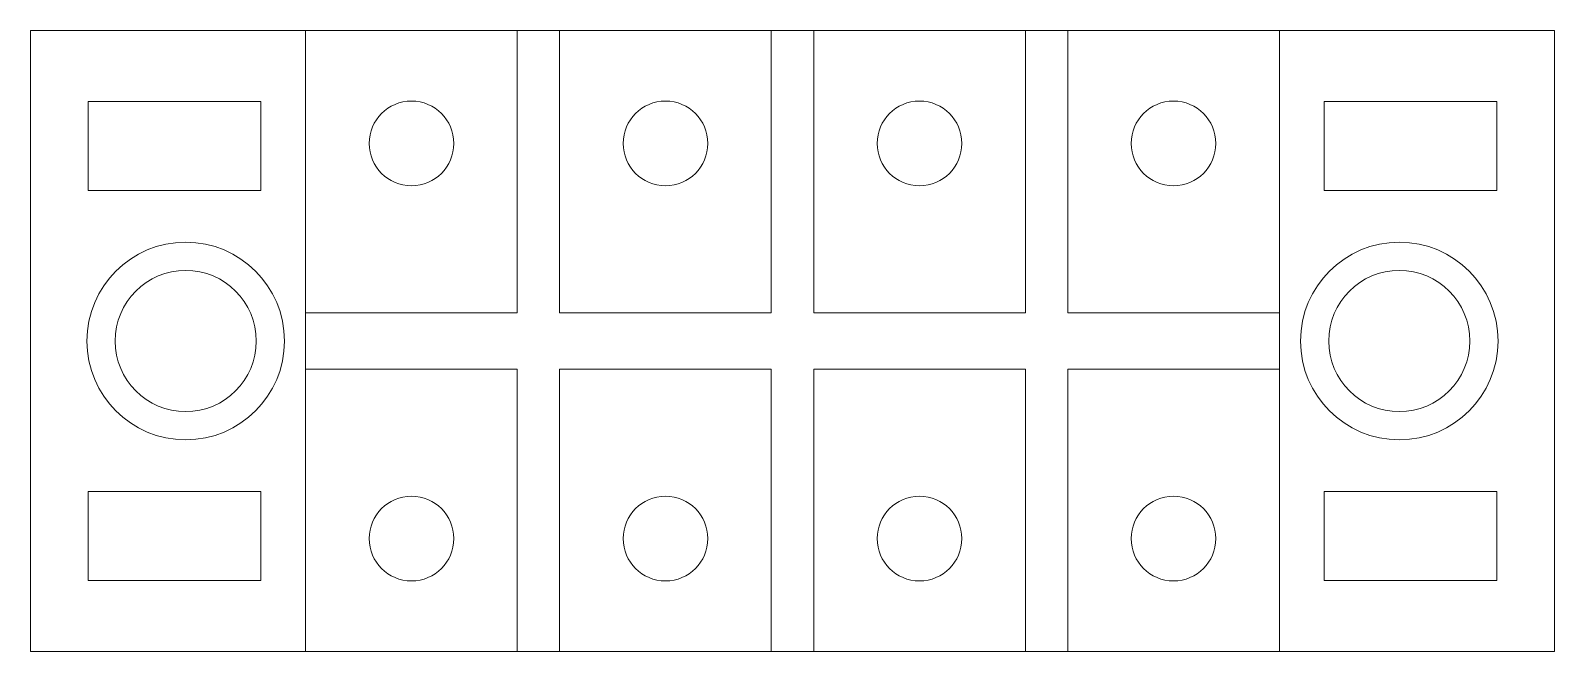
# Model space of a CAD drawing. Header units: millimetres. Extents: x 0 to 54, y 0 to 22.
import ezdxf

# ---------------------------------------------------------------- set-up
doc = ezdxf.new("R2010")
doc.units = ezdxf.units.MM
doc.layers.add('hw_VTP', color=7, linetype='Continuous', lineweight=13)

# ---------------------------------------------------------------- blocks, each defined once
blk = doc.blocks.new('TB-4P-15A')
at = {"layer": 'hw_VTP'}
for p, q in [((4.25, 11), (4.25, -11)), ((38.75, 11), (38.75, -11)), ((4.25, 1), (11.75, 1)), ((4.25, 1), (11.75, 1)), ((13.25, 1), (20.75, 1)), ((13.25, 1), (20.75, 1)), ((22.25, 1), (29.75, 1)), ((22.25, 1), (29.75, 1)), ((31.25, 1), (38.75, 1)), ((31.25, 1), (38.75, 1)), ((4.25, -1), (11.75, -1)), ((4.25, -1), (11.75, -1)), ((4.25, -1), (11.75, -1)), ((13.25, -1), (20.75, -1)), ((13.25, -1), (20.75, -1)), ((13.25, -1), (20.75, -1)), ((22.25, -1), (29.75, -1)), ((22.25, -1), (29.75, -1)), ((22.25, -1), (29.75, -1)), ((31.25, -1), (38.75, -1)), ((31.25, -1), (38.75, -1)), ((31.25, -1), (38.75, -1))]:
    blk.add_line(p, q, dxfattribs=at)
for points in [[(-5.5, -11), (48.5, -11), (48.5, 11), (-5.5, 11)], [(4.25, 1), (11.75, 1), (11.75, 11), (4.25, 11)], [(13.25, 1), (20.75, 1), (20.75, 11), (13.25, 11)], [(22.25, 1), (29.75, 1), (29.75, 11), (22.25, 11)], [(31.25, 1), (38.75, 1), (38.75, 11), (31.25, 11)], [(-3.454, 8.487), (2.666, 8.487), (2.666, 5.331), (-3.454, 5.331)], [(46.454, 8.487), (40.334, 8.487), (40.334, 5.331), (46.454, 5.331)], [(4.25, -1), (11.75, -1), (11.75, -11), (4.25, -11)], [(13.25, -1), (20.75, -1), (20.75, -11), (13.25, -11)], [(22.25, -1), (29.75, -1), (29.75, -11), (22.25, -11)], [(31.25, -1), (38.75, -1), (38.75, -11), (31.25, -11)], [(-3.454, -8.487), (2.666, -8.487), (2.666, -5.331), (-3.454, -5.331)], [(46.454, -8.487), (40.334, -8.487), (40.334, -5.331), (46.454, -5.331)]]:
    blk.add_lwpolyline(points, close=True, dxfattribs=at)
for points in [[(13.25, 1), (13.25, 11), (11.75, 11), (11.75, 1)], [(22.25, 1), (22.25, 11), (20.75, 11), (20.75, 1)], [(31.25, 1), (31.25, 11), (29.75, 11), (29.75, 1)], [(13.25, -1), (13.25, -11), (11.75, -11), (11.75, -1)], [(22.25, -1), (22.25, -11), (20.75, -11), (20.75, -1)], [(31.25, -1), (31.25, -11), (29.75, -11), (29.75, -1)]]:
    blk.add_lwpolyline(points, dxfattribs=at)
at = {"layer": 'hw_VTP', "color": 1}
for centre in [(8, 7), (17, 7), (26, 7), (35, 7), (8, -7), (17, -7), (26, -7), (35, -7)]:
    blk.add_circle(centre, 1.5, dxfattribs=at)
at = {"layer": 'hw_VTP'}
for centre in [(0, 0), (43, 0)]:
    blk.add_circle(centre, 3.5, dxfattribs=at)
at = {"layer": 'hw_VTP', "color": 3}
for centre in [(0, 0), (43, 0)]:
    blk.add_circle(centre, 2.5, dxfattribs=at)

msp = doc.modelspace()

# ---------------------------------------------------------------- block references
msp.add_blockref('TB-4P-15A', (5.5, 11))

doc.saveas('drawing.dxf')
